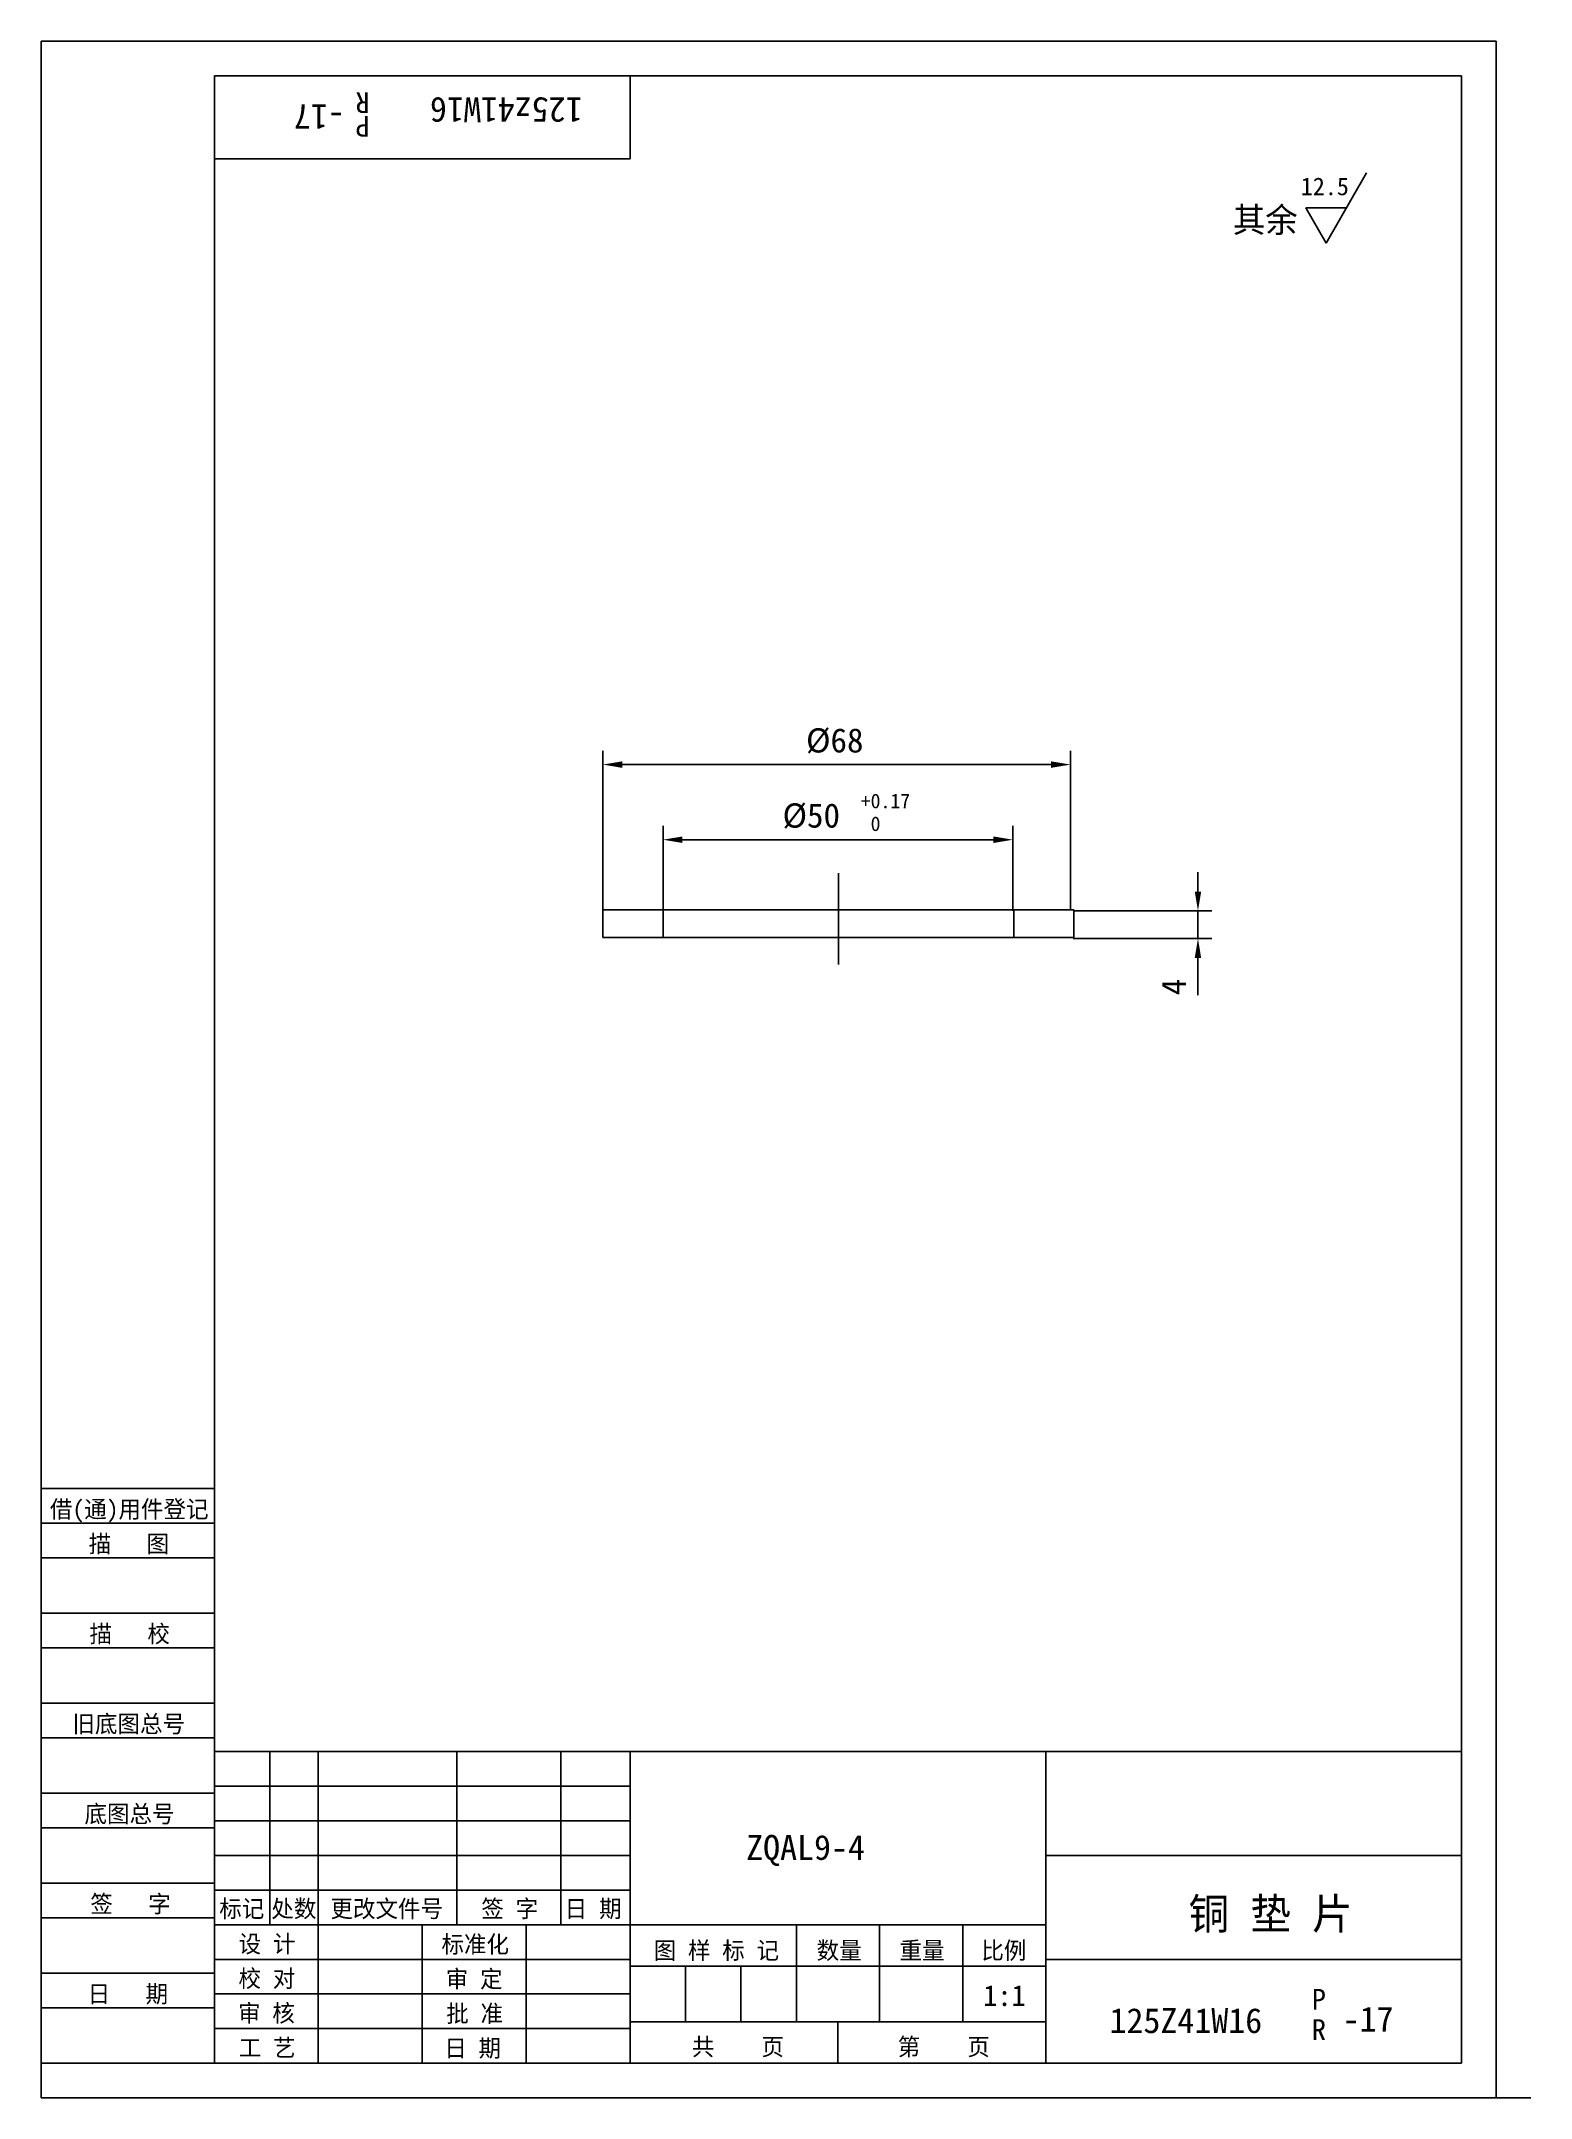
# Model space of a CAD drawing. Header units: metres. Extents: x 0 to 215, y 0 to 297.
import ezdxf

# ---------------------------------------------------------------- set-up
doc = ezdxf.new("R2010")
doc.units = ezdxf.units.M
for name, color, linetype in [('C', 6, 'Continuous'), ('D', 1, 'Continuous'), ('FL', 5, 'Continuous'), ('T', 7, 'Continuous'), ('TL', 4, 'Continuous')]:
    doc.layers.add(name, color=color, linetype=linetype)

# ---------------------------------------------------------------- blocks, each defined once
blk = doc.blocks.new('TUKUN4')
at = {"layer": 'FL'}
for p, q in [((0, 297), (0, 0)), ((210, 297), (0, 297)), ((210, 0), (210, 297)), ((0, 78), (25, 78)), ((0, 70), (25, 70)), ((0, 65), (25, 65)), ((0, 57), (25, 57)), ((0, 52), (25, 52)), ((33, 25), (33, 50)), ((40, 5), (40, 50)), ((60, 25), (60, 50)), ((75, 25), (75, 50)), ((25, 45), (85, 45)), ((0, 44), (25, 44)), ((0, 39), (25, 39)), ((25, 40), (85, 40)), ((25, 35), (85, 35)), ((0, 31), (25, 31)), ((25, 30), (85, 30)), ((0, 26), (25, 26)), ((70, 5), (70, 25)), ((0, 18), (25, 18)), ((25, 20), (85, 20)), ((25, 15), (85, 15)), ((0, 13), (25, 13)), ((25, 10), (85, 10)), ((0, 0), (210, 0))]:
    blk.add_line(p, q, dxfattribs=at)
at = {"layer": 'TL'}
for p, q in [((25, 5), (25, 292)), ((205, 292), (25, 292)), ((85, 292), (85, 280)), ((205, 5), (205, 292)), ((85, 280), (25, 280)), ((0, 88), (25, 88)), ((0, 83), (25, 83)), ((205, 50), (25, 50)), ((85, 5), (85, 50)), ((145, 5), (145, 50)), ((205, 35), (145, 35)), ((145, 25), (25, 25)), ((55, 5), (55, 25)), ((109, 11), (109, 25)), ((121, 11), (121, 25)), ((133, 11), (133, 25)), ((85, 19), (145, 19)), ((93, 11), (93, 19)), ((101, 11), (101, 19)), ((205, 20), (145, 20)), ((145, 11), (85, 11)), ((115, 5), (115, 11)), ((0, 5), (205, 5))]:
    blk.add_line(p, q, dxfattribs=at)
at = {"layer": 'T'}
for s, p in [('借(通)用件登记', (1.26, 83.76)), ('描   图', (6.86, 78.76)), ('描   校', (6.98, 65.76)), ('旧底图总号', (4.52, 52.76)), ('底图总号', (6.25, 39.76)), ('签   字', (7.1, 26.76)), ('标记', (25.71, 26.07)), ('处数', (33.22, 26.07)), ('更改文件号', (41.75, 26.07)), ('签 字', (63.53, 26.07)), ('日 期', (75.57, 26.07)), ('设 计', (28.5, 20.99)), ('标准化', (57.77, 20.93)), ('图 样 标 记', (88.4, 20.04)), ('数量', (111.92, 20.04)), ('重量', (123.88, 20.04)), ('比例', (135.7, 20.04)), ('校 对', (28.48, 15.99)), ('审 定', (58.39, 15.93)), ('日   期', (6.72, 13.76)), ('审 核', (28.41, 10.99)), ('批 准', (58.46, 10.93)), ('共    页', (93.91, 6.13)), ('第    页', (123.62, 6.13)), ('工 艺', (28.52, 5.99)), ('日 期', (58.18, 5.93))]:
    blk.add_text(s, height=2.5, dxfattribs=at).set_placement(p)

msp = doc.modelspace()

# ---------------------------------------------------------------- linework, layer by layer
at = {"layer": 'C'}
msp.add_line((115.06, 163.65), (115.06, 176.87), dxfattribs=at)
at = {"layer": 'D'}
for p, q in [((191.3, 277.98), (185.44, 267.84)), ((182.51, 272.91), (188.37, 272.91)), ((185.44, 267.84), (182.51, 272.91)), ((81.06, 171.54), (81.06, 194.53)), ((148.56, 171.54), (148.56, 194.53)), ((83.86, 192.53), (145.76, 192.53)), ((89.76, 171.07), (89.76, 183.68)), ((92.56, 181.68), (137.44, 181.68)), ((140.24, 171.4), (140.24, 183.68)), ((166.96, 174.2), (166.96, 177)), ((148.95, 171.4), (168.96, 171.4)), ((166.96, 171.4), (166.96, 167.41)), ((148.95, 167.41), (168.96, 167.41)), ((166.96, 164.61), (166.96, 161.81)), ((166.96, 161.81), (166.96, 159.22))]:
    msp.add_line(p, q, dxfattribs=at)
for points in [[(83.86, 193), (83.86, 192.06), (81.06, 192.53)], [(145.76, 193), (145.76, 192.06), (148.56, 192.53)], [(92.56, 182.15), (92.56, 181.21), (89.76, 181.68)], [(137.44, 182.15), (137.44, 181.21), (140.24, 181.68)], [(166.49, 174.2), (167.42, 174.2), (166.96, 171.4)], [(166.49, 164.61), (167.42, 164.61), (166.96, 167.41)]]:
    msp.add_solid(points, dxfattribs=at)
at = {"layer": 'FL'}
msp.add_line((215, 0), (0, 0), dxfattribs=at)
at = {"layer": 'TL'}
for p, q in [((81.06, 171.54), (90.06, 171.54)), ((81.06, 167.54), (81.06, 171.54)), ((89.76, 167.54), (89.76, 171.43)), ((90.06, 171.54), (115.06, 171.54)), ((140.06, 171.54), (115.06, 171.54)), ((149.06, 171.54), (140.06, 171.54)), ((140.37, 167.54), (140.37, 171.43)), ((149.06, 167.54), (149.06, 171.54)), ((90.06, 167.54), (81.06, 167.54)), ((115.06, 167.54), (90.06, 167.54)), ((115.06, 167.54), (140.06, 167.54)), ((140.06, 167.54), (149.06, 167.54))]:
    msp.add_line(p, q, dxfattribs=at)

# ---------------------------------------------------------------- block references
at = {"layer": 'D'}
msp.add_blockref('TUKUN4', (0, 0), dxfattribs=at)

# ---------------------------------------------------------------- texts
for s, height, rotation, p in [('R', 3, 180, (47.41, 289.6)), ('125z41W16', 3.6, 180, (78.15, 288.87)), ('-17', 3.6, 180, (43.81, 287.87)), ('P', 3, 180, (47.41, 286.19)), ('4', 3.5, 90, (165.21, 159.22))]:
    msp.add_text(s, height=height, rotation=rotation, dxfattribs=at).set_placement(p)
for s, height, p in [('12.5', 2.55, (181.8, 274.75)), ('其余', 3.6, (171.99, 269.39)), ('%%c68', 3.5, (110.39, 194.28)), ('+0.17', 2.1, (118.28, 186.23)), ('%%c50', 3.5, (107, 183.43)), (' 0', 2.1, (118.28, 182.94)), ('ZQAL9-4', 3.6, (101.75, 34.37)), ('铜 垫 片', 4.5, (165.61, 24.33)), ('1:1', 3, (135.97, 13.27)), ('P', 3, (183.39, 12.74)), ('125Z41W16', 3.6, (154.19, 9.36)), ('-17', 3.6, (187.84, 9.57)), ('R', 3, (183.39, 8.36))]:
    msp.add_text(s, height=height, dxfattribs=at).set_placement(p)

doc.saveas('drawing.dxf')
